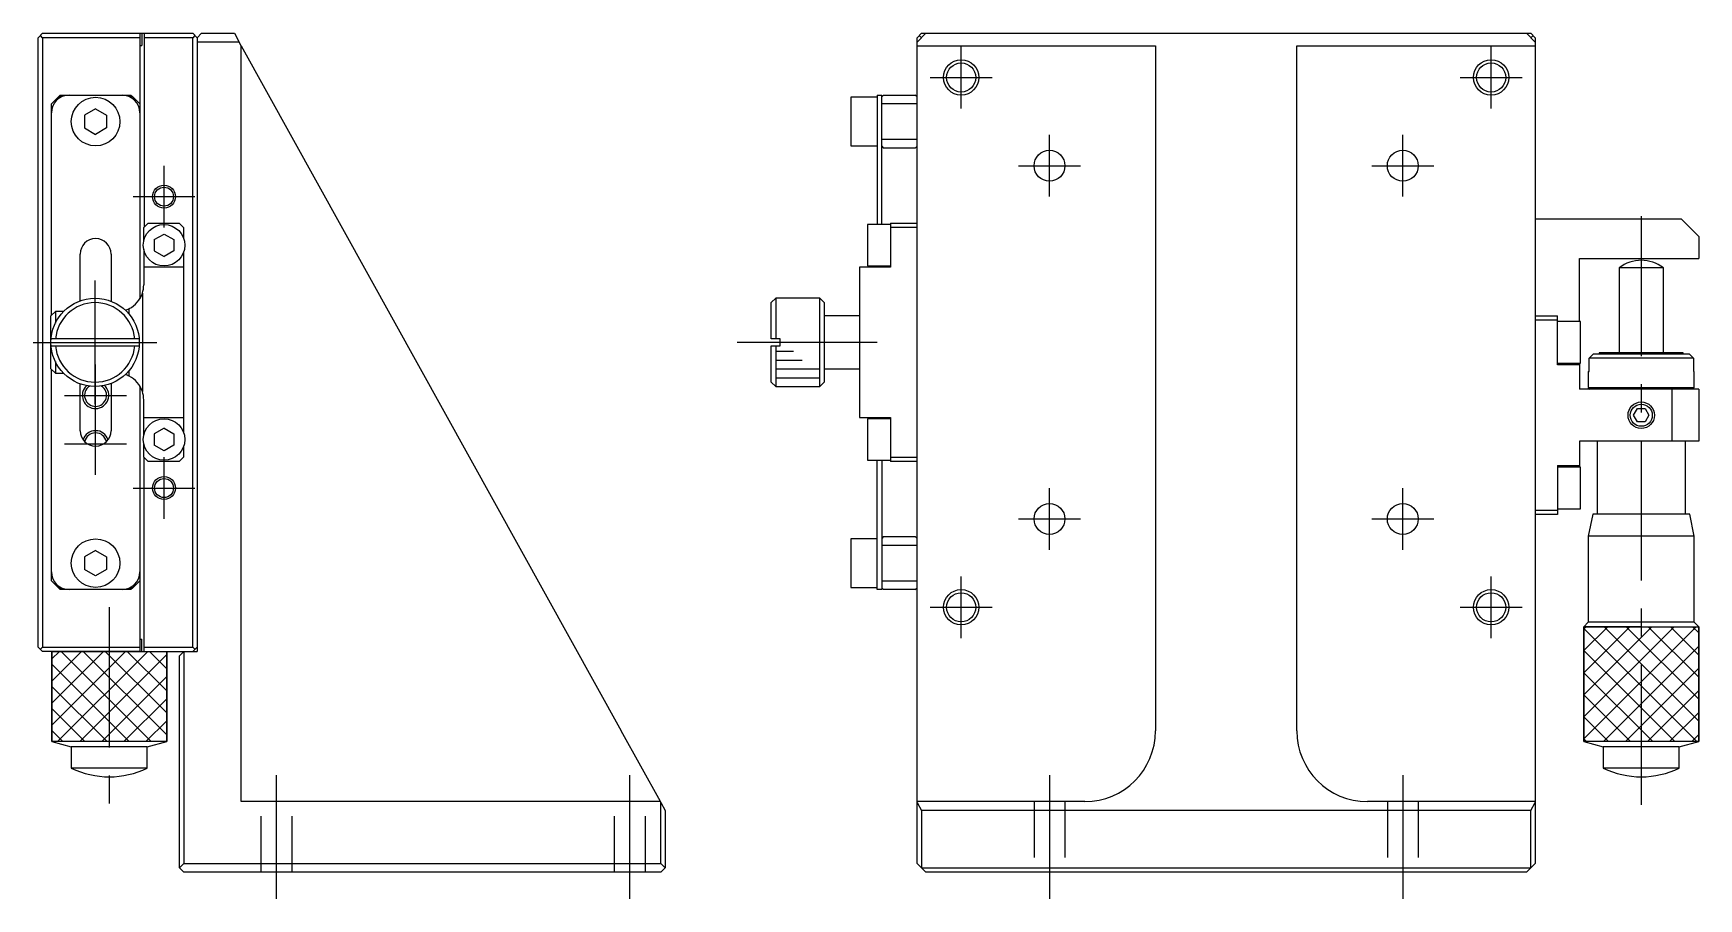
# Model space of a CAD drawing. Extents: x 0 to 388, y -8 to 269.
# Drawn here: x 199.4 to 388, y 88.9 to 186.9 of the extents above; entities that cross this region are included whole.
import ezdxf

# ---------------------------------------------------------------- set-up
doc = ezdxf.new("R2010")
doc.units = 0
doc.header["$LTSCALE"] = 0.5
doc.linetypes.add('CENTER', pattern=[50.8, 31.75, -6.35, 6.35, -6.35])
doc.linetypes.add('DASHED', pattern=[19.05, 12.7, -6.35])
for name, color, linetype in [('MSM_CENTER', 1, 'CENTER'), ('MSM_CONTINUOUS', 7, 'CONTINUOUS'), ('MSM_DASHED', 4, 'DASHED'), ('MSM_NARROW', 5, 'CONTINUOUS')]:
    doc.layers.add(name, color=color, linetype=linetype)

msp = doc.modelspace()

# ---------------------------------------------------------------- linework, layer by layer
at = {"layer": 'MSM_CENTER'}
for p, q in [((304.5, 178.405071), (304.5, 185.405071)), ((364.5, 178.405071), (364.5, 185.405071)), ((301, 181.905071), (308, 181.905071)), ((361, 181.905071), (368, 181.905071)), ((314.5, 168.405071), (314.5, 175.405071)), ((354.5, 168.405071), (354.5, 175.405071)), ((214.25, 164.905071), (214.25, 171.905071)), ((311, 171.905071), (318, 171.905071)), ((351, 171.905071), (358, 171.905071)), ((210.75, 168.405071), (217.75, 168.405071)), ((381.5, 166.205063), (381.5, 97.705064)), ((206.45, 144.905071), (206.45, 158.905071)), ((199.45, 151.905071), (213.45, 151.905071)), ((295, 151.905071), (278, 151.905071)), ((206.5, 136.905071), (206.5, 149.405071)), ((203, 145.905071), (210, 145.905071)), ((203, 140.405071), (210, 140.405071)), ((214.25, 131.905071), (214.25, 138.905071)), ((210.75, 135.405071), (217.75, 135.405071)), ((314.5, 128.405071), (314.5, 135.405071)), ((354.5, 128.405071), (354.5, 135.405071)), ((311, 131.905071), (318, 131.905071)), ((351, 131.905071), (358, 131.905071)), ((304.5, 118.405071), (304.5, 125.405071)), ((364.5, 118.405071), (364.5, 125.405071)), ((208.05, 121.905071), (208.05, 97.705064)), ((301, 121.905071), (308, 121.905071)), ((361, 121.905071), (368, 121.905071)), ((227, 88.905071), (227, 102.905071)), ((267, 88.905071), (267, 102.905071)), ((314.5, 102.905071), (314.5, 88.905071)), ((354.5, 102.905071), (354.5, 88.905071))]:
    msp.add_line(p, q, dxfattribs=at)
at = {"layer": 'MSM_CONTINUOUS'}
for p, q in [((200, 186.405071), (200.5, 186.905071)), ((200.5, 186.905071), (217.5, 186.905071)), ((211.5, 186.905071), (211.5, 156.824832)), ((211.75, 186.905071), (211.75, 185.505071)), ((212, 186.905071), (212, 164.955071)), ((217.5, 186.905071), (218, 186.405071)), ((218.5, 186.905071), (218, 186.405071)), ((218.5, 186.905071), (222.220803, 186.905071)), ((222.220803, 186.905071), (222.775113, 185.905071)), ((300, 186.905071), (299.5, 186.405071)), ((300.5, 186.905071), (299.5, 185.905071)), ((300, 186.905071), (369, 186.905071)), ((369.5, 185.905071), (368.5, 186.905071)), ((369.5, 186.405071), (369, 186.905071)), ((200, 117.405071), (200, 186.405071)), ((200.5, 186.405071), (200.25, 186.655071)), ((211.5, 186.405071), (200.5, 186.405071)), ((200.5, 186.405071), (200.5, 117.405071)), ((211.5, 185.505071), (211.75, 185.505071)), ((217.5, 186.405071), (212, 186.405071)), ((217.75, 186.655071), (217.5, 186.405071)), ((217.5, 117.405071), (217.5, 186.405071)), ((218, 186.405071), (218, 116.905071)), ((222.775113, 185.905071), (218, 185.905071)), ((223, 185.499363), (222.775113, 185.905071)), ((223, 99.905071), (223, 185.499363)), ((223, 185.499363), (266.011219, 107.905071)), ((299.5, 92.905071), (299.5, 186.405071)), ((299.5, 185.499363), (326.5, 185.499363)), ((299.75, 186.655071), (300, 186.405071)), ((326.5, 185.499363), (326.5, 107.905071)), ((342.5, 185.499363), (369.5, 185.499363)), ((342.5, 107.905071), (342.5, 185.499363)), ((369, 186.405071), (369.25, 186.655071)), ((369.5, 186.405071), (369.5, 92.905071)), ((202.3, 179.705071), (201.5, 178.905071)), ((202.3, 179.705071), (202.5, 179.905071)), ((202.62822, 179.705071), (202.3, 179.705071)), ((202.5, 179.905071), (210.5, 179.905071)), ((210.7, 179.705071), (210.37178, 179.705071)), ((210.5, 179.905071), (210.7, 179.705071)), ((211.5, 178.905071), (210.7, 179.705071)), ((292, 179.655071), (292, 174.155071)), ((295, 179.655071), (292, 179.655071)), ((295, 179.905071), (295, 165.255071)), ((295, 179.905071), (295.5, 179.905071)), ((295.7, 179.905071), (295.5, 179.705071)), ((295.5, 165.255071), (295.5, 179.905071)), ((295.7, 179.905071), (299.3, 179.905071)), ((299.5, 179.705071), (299.3, 179.905071)), ((201.5, 154.955071), (201.5, 178.905071)), ((206.5, 178.348446), (205.25, 177.626758)), ((205.25, 177.626758), (205.25, 176.183383)), ((206.5, 178.348446), (207.75, 177.626758)), ((207.75, 177.626758), (207.75, 176.183383)), ((299.5, 178.905071), (295.5, 178.905071)), ((205.25, 176.183383), (206.5, 175.461695)), ((207.75, 176.183383), (206.5, 175.461695)), ((292, 174.155071), (295, 174.155071)), ((295.5, 174.905071), (299.5, 174.905071)), ((295.5, 174.105071), (295.7, 173.905071)), ((299.3, 173.905071), (295.7, 173.905071)), ((299.3, 173.905071), (299.5, 174.105071)), ((211.95, 164.905071), (212.45, 165.405071)), ((211.95, 163.387253), (211.95, 164.905071)), ((212.45, 165.405071), (215.95, 165.405071)), ((213.15, 163.540156), (214.25, 164.175241)), ((214.25, 164.175241), (215.35, 163.540156)), ((215.95, 165.405071), (216.45, 164.905071)), ((216.45, 164.905071), (216.45, 163.731206)), ((293.9, 165.255071), (293.9, 160.555071)), ((296.5, 165.255071), (293.9, 165.255071)), ((296.5, 165.405071), (296.5, 160.405071)), ((296.5, 165.405071), (299.5, 165.405071)), ((299.5, 164.905071), (296.5, 164.905071)), ((369.5, 165.905071), (386, 165.905071)), ((388, 163.905071), (386, 165.905071)), ((211.95, 162.422888), (211.95, 158.405071)), ((213.15, 163.540156), (213.15, 162.269985)), ((213.15, 162.269985), (214.25, 161.6349)), ((215.35, 162.269985), (214.25, 161.6349)), ((215.35, 163.540156), (215.35, 162.269985)), ((388, 163.905071), (388, 161.405071)), ((204.75, 156.607198), (204.75, 161.905071)), ((208.25, 161.905071), (208.25, 156.569832)), ((216.45, 160.405071), (211.95, 160.405071)), ((216.45, 162.078935), (216.45, 141.731206)), ((293, 160.405071), (293, 143.405071)), ((296.5, 160.405071), (293, 160.405071)), ((293.9, 160.555071), (296.5, 160.555071)), ((295, 160.555071), (295, 160.405071)), ((295.5, 160.405071), (295.5, 160.555071)), ((374.5, 161.405071), (388, 161.405071)), ((374.5, 154.255071), (374.5, 161.405071)), ((383.999996, 160.327562), (379.000004, 160.327562)), ((379.000004, 160.327562), (379.000004, 150.705071)), ((383.999996, 150.705071), (383.999996, 160.327562)), ((211.8, 157.468321), (211.8, 146.34182)), ((283.5, 156.905071), (283, 156.405071)), ((283.5, 156.905071), (283.5, 152.305071)), ((288.5, 156.905071), (283.5, 156.905071)), ((288.5, 146.905071), (288.5, 156.905071)), ((289, 156.405071), (288.5, 156.905071)), ((201.45, 154.905071), (201.95, 155.405071)), ((201.45, 148.905071), (201.45, 154.905071)), ((201.95, 155.405071), (201.95, 154.08452)), ((202.879286, 155.405071), (201.95, 155.405071)), ((210.3, 155.09529), (210.3, 155.725985)), ((283, 152.305071), (283, 156.405071)), ((289, 156.405071), (289, 147.405071)), ((293, 154.905071), (289, 154.905071)), ((369.5, 154.905071), (372, 154.905071)), ((372, 149.357543), (372, 154.905071)), ((372, 154.405071), (369.5, 154.405071)), ((374.6, 154.255071), (372, 154.255071)), ((374.6, 149.555071), (374.6, 154.255071)), ((211.433974, 152.305071), (201.466026, 152.305071)), ((201.466026, 151.505071), (211.433974, 151.505071)), ((284, 152.305071), (283, 152.305071)), ((283, 147.405071), (283, 151.505071)), ((283, 151.505071), (284, 151.505071)), ((283.5, 151.505071), (283.5, 146.905071)), ((284, 151.505071), (284, 152.305071)), ((201.95, 149.725621), (201.95, 148.405071)), ((372, 149.555071), (374.6, 149.555071)), ((372, 149.386915), (374.5, 149.386915)), ((374.5, 149.357543), (372, 149.357543)), ((374.5, 149.555071), (374.5, 146.605071)), ((375.58392, 150.105071), (376.091673, 150.605071)), ((375.58392, 148.605071), (375.58392, 150.105071)), ((387.41608, 150.105071), (375.58392, 150.105071)), ((376.091673, 150.605071), (386.908327, 150.605071)), ((386.25, 150.705071), (376.75, 150.705071)), ((376.75, 150.705071), (376.75, 150.605071)), ((386.25, 150.605071), (386.25, 150.705071)), ((386.908327, 150.605071), (387.41608, 150.105071)), ((387.41608, 150.105071), (387.41608, 148.605071)), ((201.95, 148.405071), (201.45, 148.905071)), ((201.5, 124.905071), (201.5, 148.855071)), ((201.95, 148.405071), (202.879286, 148.405071)), ((204.75, 141.905071), (204.75, 147.202943)), ((208.25, 147.240309), (208.25, 141.905071)), ((210.3, 148.084156), (210.3, 148.714851)), ((283, 147.405071), (283.5, 146.905071)), ((288.5, 146.905071), (289, 147.405071)), ((289, 148.905071), (293, 148.905071)), ((375.5, 148.605071), (375.58392, 148.605071)), ((375.5, 148.605071), (375.5, 146.805071)), ((387.41608, 148.605071), (387.5, 148.605071)), ((387.5, 146.805071), (387.5, 148.605071)), ((211.5, 146.985053), (211.5, 116.905071)), ((211.95, 141.387253), (211.95, 145.405071)), ((283.5, 146.905071), (288.5, 146.905071)), ((388, 146.605071), (374.5, 146.605071)), ((375.5, 146.805071), (387.5, 146.805071)), ((375.5, 146.805071), (375.7, 146.605071)), ((385, 140.705071), (385, 146.605071)), ((387.3, 146.605071), (387.5, 146.805071)), ((388, 146.605071), (388, 140.705071)), ((211.95, 143.405071), (216.45, 143.405071)), ((293, 143.405071), (296.5, 143.405071)), ((295, 143.405071), (295, 143.255071)), ((295.5, 143.255071), (295.5, 143.405071)), ((296.5, 143.405071), (296.5, 138.405071)), ((380.633975, 143.655071), (381.066987, 144.405071)), ((381.066987, 142.905071), (380.633975, 143.655071)), ((381.066987, 144.405071), (381.933013, 144.405071)), ((381.933013, 144.405071), (382.366025, 143.655071)), ((382.366025, 143.655071), (381.933013, 142.905071)), ((214.25, 142.175241), (213.15, 141.540156)), ((213.15, 141.540156), (213.15, 140.269985)), ((214.25, 142.175241), (215.35, 141.540156)), ((215.35, 141.540156), (215.35, 140.269985)), ((293.9, 143.255071), (293.9, 138.555071)), ((296.5, 143.255071), (293.9, 143.255071)), ((381.933013, 142.905071), (381.066987, 142.905071)), ((211.95, 138.905071), (211.95, 140.422888)), ((214.25, 139.6349), (213.15, 140.269985)), ((215.35, 140.269985), (214.25, 139.6349)), ((216.45, 140.078935), (216.45, 138.905071)), ((388, 140.705071), (374.5, 140.705071)), ((374.5, 140.705071), (374.5, 137.755071)), ((376.5, 140.705071), (376.5, 132.455071)), ((386.5, 132.455071), (386.5, 140.705071)), ((212.45, 138.405071), (211.95, 138.905071)), ((212, 116.905071), (212, 138.855071)), ((215.95, 138.405071), (212.45, 138.405071)), ((216.45, 138.905071), (215.95, 138.405071)), ((293.9, 138.555071), (296.5, 138.555071)), ((295, 123.905071), (295, 138.555071)), ((295.5, 138.555071), (295.5, 123.905071)), ((296.5, 138.905071), (299.5, 138.905071)), ((299.5, 138.405071), (296.5, 138.405071)), ((372, 137.952598), (374.5, 137.952598)), ((372, 137.952598), (372, 132.405071)), ((374.5, 137.923226), (372, 137.923226)), ((374.6, 137.755071), (372, 137.755071)), ((374.6, 133.055071), (374.6, 137.755071)), ((369.5, 132.905071), (372, 132.905071)), ((372, 132.405071), (369.5, 132.405071)), ((372, 133.055071), (374.6, 133.055071)), ((376.000003, 132.455071), (375.500004, 129.955072)), ((386.999997, 132.455071), (376.000003, 132.455071)), ((387.499996, 129.955072), (386.999997, 132.455071)), ((206.5, 128.348446), (205.25, 127.626758)), ((206.5, 128.348446), (207.75, 127.626758)), ((292, 129.655071), (292, 124.155071)), ((295, 129.655071), (292, 129.655071)), ((295.7, 129.905071), (295.5, 129.705071)), ((299.5, 128.905071), (295.5, 128.905071)), ((295.7, 129.905071), (299.3, 129.905071)), ((299.5, 129.705071), (299.3, 129.905071)), ((387.499996, 129.955072), (375.500004, 129.955072)), ((375.500004, 129.955072), (375.500004, 120.205067)), ((387.499996, 120.205067), (387.499996, 129.955072)), ((205.25, 127.626758), (205.25, 126.183383)), ((207.75, 127.626758), (207.75, 126.183383)), ((201.5, 124.905071), (202.3, 124.105071)), ((206.5, 125.461695), (205.25, 126.183383)), ((207.75, 126.183383), (206.5, 125.461695)), ((210.7, 124.105071), (211.5, 124.905071)), ((295.5, 124.905071), (299.5, 124.905071)), ((202.5, 123.905071), (202.3, 124.105071)), ((202.3, 124.105071), (202.62822, 124.105071)), ((210.5, 123.905071), (202.5, 123.905071)), ((210.37178, 124.105071), (210.7, 124.105071)), ((210.7, 124.105071), (210.5, 123.905071)), ((292, 124.155071), (295, 124.155071)), ((295.5, 123.905071), (295, 123.905071)), ((295.5, 124.105071), (295.7, 123.905071)), ((299.3, 123.905071), (295.7, 123.905071)), ((299.3, 123.905071), (299.5, 124.105071)), ((375.500004, 120.205067), (375.000001, 119.705065)), ((375.000001, 119.705065), (387.999999, 119.705065)), ((375.000001, 106.705064), (375.000001, 119.705065)), ((387.499996, 120.205067), (375.500004, 120.205067)), ((387.999999, 119.705065), (387.499996, 120.205067)), ((387.999999, 119.705065), (387.999999, 106.705064)), ((200.5, 116.905071), (200, 117.405071)), ((200.25, 117.155071), (200.5, 117.405071)), ((200.5, 117.405071), (211.5, 117.405071)), ((201.550001, 116.905071), (218, 116.905071)), ((201.550001, 106.705064), (201.550001, 116.905071)), ((211.5, 118.305071), (211.75, 118.305071)), ((211.75, 116.905071), (211.75, 118.305071)), ((212, 117.405071), (217.5, 117.405071)), ((214.549999, 116.905071), (214.549999, 106.705064)), ((216, 116.405071), (216.5, 116.905071)), ((216.5, 116.905071), (216.5, 92.905071)), ((218, 117.405071), (217.5, 116.905071)), ((217.5, 117.405071), (217.75, 117.155071)), ((216, 92.405071), (216, 116.405071)), ((270.445691, 99.905071), (266.011219, 107.905071)), ((201.550001, 106.705064), (203.75, 106.115576)), ((214.549999, 106.705064), (201.550001, 106.705064)), ((212.35, 106.115576), (203.75, 106.115576)), ((203.75, 106.115576), (203.75, 103.705065)), ((212.35, 106.115576), (214.549999, 106.705064)), ((212.35, 103.705065), (212.35, 106.115576)), ((375.000001, 106.705064), (377.2, 106.115576)), ((387.999999, 106.705064), (375.000001, 106.705064)), ((385.8, 106.115576), (377.2, 106.115576)), ((377.2, 106.115576), (377.2, 103.705065)), ((385.8, 106.115576), (387.999999, 106.705064)), ((385.8, 103.705065), (385.8, 106.115576)), ((212.35, 103.705065), (203.75, 103.705065)), ((385.8, 103.705065), (377.2, 103.705065)), ((270.445691, 99.905071), (223, 99.905071)), ((270.5, 99.807094), (270.445691, 99.905071)), ((270.5, 92.905071), (270.5, 99.807094)), ((270.5, 99.807094), (271, 98.905071)), ((271, 98.905071), (271, 92.405071)), ((318.5, 99.905071), (299.5, 99.905071)), ((299.5, 99.807094), (300, 98.905071)), ((300, 98.905071), (300, 92.405071)), ((369, 98.905071), (300, 98.905071)), ((369.5, 99.905071), (350.5, 99.905071)), ((369, 98.905071), (369.5, 99.807094)), ((369, 92.405071), (369, 98.905071)), ((216.5, 92.905071), (216, 92.405071)), ((216, 92.405071), (216.5, 91.905071)), ((216.5, 92.905071), (270.5, 92.905071)), ((271, 92.405071), (270.5, 92.905071)), ((270.5, 91.905071), (271, 92.405071)), ((300.5, 91.905071), (299.5, 92.905071)), ((300, 92.405071), (369, 92.405071)), ((369.5, 92.905071), (368.5, 91.905071)), ((270.5, 91.905071), (216.5, 91.905071)), ((368.5, 91.905071), (300.5, 91.905071))]:
    msp.add_line(p, q, dxfattribs=at)
for centre, radius in [((304.5, 181.905071), 1.65), ((364.5, 181.905071), 1.65), ((206.5, 176.905071), 2.75), ((314.5, 171.905071), 1.75), ((354.5, 171.905071), 1.75), ((214.25, 168.405071), 1.075), ((214.25, 162.905071), 2.35), ((206.45, 151.905071), 5), ((381.5, 143.655071), 1.25), ((214.25, 140.905071), 2.35), ((214.25, 135.405071), 1.075), ((314.5, 131.905071), 1.75), ((354.5, 131.905071), 1.75), ((206.5, 126.905071), 2.75), ((304.5, 121.905071), 1.65), ((364.5, 121.905071), 1.65)]:
    msp.add_circle(centre, radius, dxfattribs=at)
for centre, radius, start, end in [((203.5, 177.905071), 2, 90, 180), ((209.5, 177.905071), 2, 0, 90), ((206.5, 161.905071), 1.75, 0, 180), ((381.500003, 157.205066), 3.999997, 51.317827, 128.682205), ((208.95, 158.405071), 3, 341.805128, 0), ((208.949996, 158.405074), 3.000005, 296.743726, 341.805086), ((206.45, 151.905071), 4.5, 5.099689, 174.900311), ((208.95, 158.405071), 3, 287.903998, 296.743684), ((206.45, 151.905071), 4.5, 185.099689, 354.900311), ((208.95, 145.405071), 3, 63.256316, 72.096002), ((208.949999, 145.40507), 3.000001, 18.19488, 63.256308), ((206.5, 145.905071), 1.25, 123.585965, 57.368942), ((208.95, 145.405071), 3, 0, 18.194872), ((206.5, 141.905071), 1.75, 180, 0), ((206.5, 140.405071), 1.25, 11.536959, 168.46305628), ((203.5, 125.905071), 2, 180, 270), ((209.5, 125.905071), 2, 270, 0), ((318.5, 107.905071), 8, 270, 0), ((350.5, 107.905071), 8, 180, 270), ((208.05, 112.450065), 9.745001, 243.816209, 296.183791), ((381.500002, 112.450065), 9.745001, 243.816202, 296.183785)]:
    msp.add_arc(centre, radius, start, end, dxfattribs=at)
at = {"layer": 'MSM_DASHED'}
for p, q in [((225.25, 91.905071), (225.25, 99.905071)), ((228.75, 91.905071), (228.75, 99.905071)), ((265.25, 91.905071), (265.25, 99.905071)), ((268.75, 91.905071), (268.75, 99.905071)), ((312.75, 99.905071), (312.75, 91.905071)), ((316.25, 99.905071), (316.25, 91.905071)), ((352.75, 99.905071), (352.75, 91.905071)), ((356.25, 99.905071), (356.25, 91.905071))]:
    msp.add_line(p, q, dxfattribs=at)
at = {"layer": 'MSM_NARROW'}
for p, q in [((283.5, 150.905071), (285.5, 150.905071)), ((283.5, 149.905071), (286.5, 149.905071)), ((283.5, 148.905071), (288.5, 148.905071)), ((283.5, 147.905071), (288.5, 147.905071)), ((381.499952, 119.705065), (375.000001, 119.705065)), ((375.000001, 119.705065), (375.000001, 106.705064)), ((375.000001, 119.500001), (375.205065, 119.705065)), ((375.000001, 117.000001), (377.705065, 119.705065)), ((375.000001, 114.500001), (380.205065, 119.705065)), ((375.000001, 112.000001), (382.705065, 119.705065)), ((375.000001, 109.500001), (385.205065, 119.705065)), ((375.000001, 107.000001), (387.705065, 119.705065)), ((375.000001, 119.499999), (387.794936, 106.705064)), ((377.294935, 119.705065), (387.999999, 109.000001)), ((379.794935, 119.705065), (387.999999, 111.500001)), ((382.294935, 119.705065), (387.999999, 114.000001)), ((384.794935, 119.705065), (387.999999, 116.500001)), ((387.294935, 119.705065), (387.999999, 119.000001)), ((387.999999, 106.705064), (387.999999, 119.705065)), ((211.5, 116.905071), (200.5, 116.905071)), ((201.550001, 116.905071), (201.550001, 106.705064)), ((201.550001, 116.050001), (202.405071, 116.905071)), ((201.550001, 113.550001), (204.905071, 116.905071)), ((201.550001, 111.050001), (207.405071, 116.905071)), ((201.550001, 108.550001), (209.905071, 116.905071)), ((202.205064, 106.705064), (212.405071, 116.905071)), ((202.594929, 116.905071), (212.794936, 106.705064)), ((205.094929, 116.905071), (214.549999, 107.450001)), ((207.594929, 116.905071), (214.549999, 109.950001)), ((210.094929, 116.905071), (214.549999, 112.450001)), ((212.594929, 116.905071), (214.549999, 114.950001)), ((214.549999, 106.705064), (214.549999, 116.905071)), ((375.000001, 116.999999), (385.294936, 106.705064)), ((377.205064, 106.705064), (387.999999, 117.499999)), ((201.550001, 115.449999), (210.294936, 106.705064)), ((204.705064, 106.705064), (214.549999, 116.549999)), ((207.205064, 106.705064), (214.549999, 114.049999)), ((375.000001, 114.499999), (382.794936, 106.705064)), ((379.705064, 106.705064), (387.999999, 114.999999)), ((201.550001, 112.949999), (207.794936, 106.705064)), ((209.705064, 106.705064), (214.549999, 111.549999)), ((375.000001, 111.999999), (380.294936, 106.705064)), ((382.205064, 106.705064), (387.999999, 112.499999)), ((201.550001, 110.449999), (205.294936, 106.705064)), ((375.000001, 109.499999), (377.794936, 106.705064)), ((384.705064, 106.705064), (387.999999, 109.999999)), ((201.550001, 107.949999), (202.794936, 106.705064)), ((212.205064, 106.705064), (214.549999, 109.049999)), ((387.205064, 106.705064), (387.999999, 107.499999)), ((214.549999, 106.705064), (201.550001, 106.705064)), ((375.000001, 106.999999), (375.294936, 106.705064)), ((381.499952, 106.705064), (375.000001, 106.705064))]:
    msp.add_line(p, q, dxfattribs=at)
for centre, radius in [((304.5, 181.905071), 2), ((364.5, 181.905071), 2), ((214.25, 168.405071), 1.3), ((381.5, 143.655071), 1.5), ((214.25, 135.405071), 1.3), ((304.5, 121.905071), 2), ((364.5, 121.905071), 2)]:
    msp.add_circle(centre, radius, dxfattribs=at)
for centre, start, end in [((206.5, 145.905071), 133.066673, 47.88825328), ((206.5, 140.405071), 18.629331, 161.370669)]:
    msp.add_arc(centre, 1.5, start, end, dxfattribs=at)

doc.saveas('drawing.dxf')
